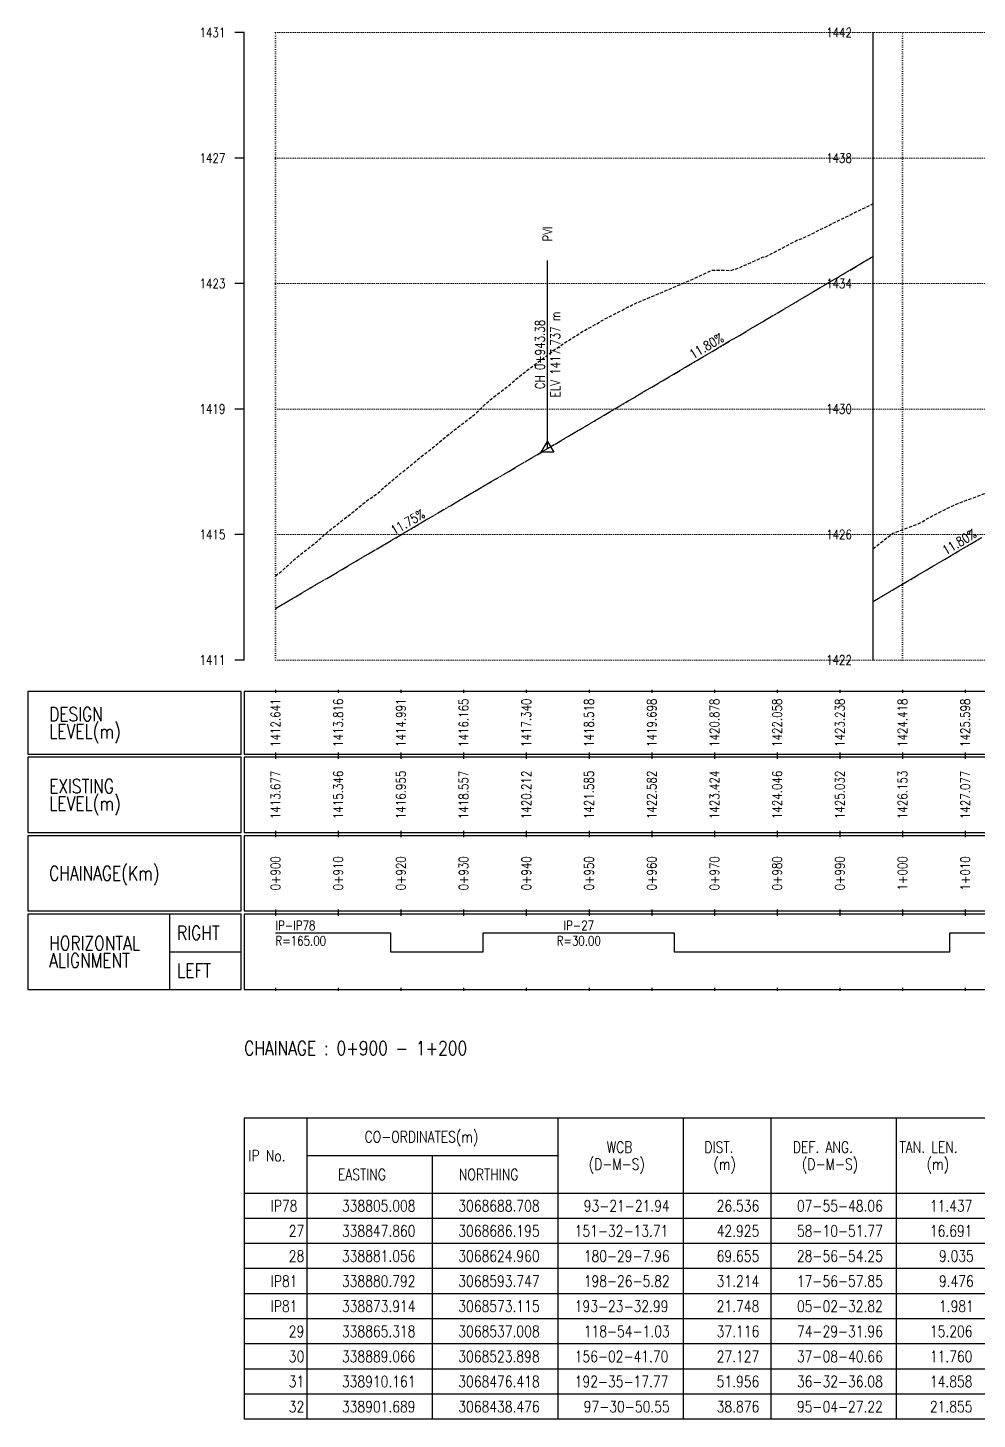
# Model space of a CAD drawing. Extents: x 337736 to 342002, y 3067251 to 3069533.
# Drawn here: x 339235.9 to 339387.3, y 3067266.7 to 3067488.5 of the extents above; entities that cross this region are included whole.
import ezdxf
from ezdxf.enums import TextEntityAlignment as Align

# ---------------------------------------------------------------- set-up
doc = ezdxf.new("R2010")
doc.units = 0
doc.header["$MEASUREMENT"] = 0
for name, pattern in [('Center', [2, 1.25, -0.25, 0.25, -0.25]), ('Dashed', [0.75, 0.5, -0.25]), ('Dot', [0.25, 0, -0.25])]:
    doc.linetypes.add(name, pattern=pattern)
for name, color, linetype, lineweight in [('Chainage Range', 7, 'Continuous', 25), ('Grids', 9, 'Dot', 13), ('Vertical Alignment', 5, 'Center', 30), ('VIP Line', 2, 'Continuous', 5)]:
    doc.layers.add(name, color=color, linetype=linetype, lineweight=lineweight)
for name, color, linetype in [('Chainage_TXT', 7, 'Continuous'), ('DesignRL_TXT', 5, 'Continuous'), ('ExistRL_TXT', 3, 'Continuous'), ('GL', 3, 'Dashed'), ('Grade Text', 7, 'Continuous'), ('HC_Data', 7, 'Continuous'), ('Horizontal Alignment', 7, 'Continuous'), ('Scale Line', 1, 'Continuous'), ('Title Box Text', 7, 'Continuous'), ('TitleBox', 7, 'Continuous'), ('VIP Mark', 7, 'Continuous')]:
    doc.layers.add(name, color=color, linetype=linetype)
doc.styles.get("Standard").update_dxf_attribs({"font": 'simplex.shx'})

msp = doc.modelspace()

# ---------------------------------------------------------------- linework, layer by layer
at = {"layer": 'GL', "flags": 128}
for points in [[(339370.7, 3067405.48), (339373.83, 3067407.93), (339375.39, 3067408.5), (339377.9, 3067409.42), (339379.14, 3067410.15), (339382.06, 3067411.69), (339384.38, 3067412.75), (339388.04, 3067414.09), (339389.81, 3067414.82), (339393.27, 3067417.04), (339394.5, 3067417.78), (339395.39, 3067418.5), (339397.42, 3067420.12), (339399.4, 3067421.08), (339399.6, 3067421.18), (339399.84, 3067421.36), (339402.01, 3067423), (339402.41, 3067423.48), (339405.91, 3067427.08), (339408.01, 3067429.01), (339410.14, 3067430.91), (339410.15, 3067430.93), (339411.97, 3067432.51), (339414.88, 3067434.99), (339415.39, 3067435.35), (339417.22, 3067436.65), (339420.69, 3067440.31), (339423.88, 3067441.78), (339426.46, 3067443.44), (339430.94, 3067445.47), (339432.45, 3067446.23), (339435.39, 3067447.6), (339437.35, 3067448.51), (339439.51, 3067449.36), (339443.32, 3067451), (339446.68, 3067452.87), (339448.5, 3067452.96), (339452.03, 3067454.31), (339454.29, 3067455.59), (339455.39, 3067455.77), (339457.03, 3067456.03), (339458.24, 3067456.05), (339459.27, 3067456.32), (339459.87, 3067456.9), (339461.25, 3067457.13), (339461.87, 3067457.33), (339463.05, 3067457.52), (339465.36, 3067457.88), (339466.07, 3067457.93), (339470.43, 3067458.52), (339471.23, 3067458.7), (339474.55, 3067459.29), (339475.39, 3067459.2), (339478.56, 3067458.87), (339479.02, 3067458.86), (339479.9, 3067458.86), (339484.21, 3067458.95), (339484.42, 3067458.93), (339486.53, 3067459.41), (339489.49, 3067460.08), (339491.61, 3067460.24), (339493.19, 3067459.9), (339494.03, 3067460.17), (339495.39, 3067460.12), (339498.85, 3067460.15), (339499.48, 3067460.29), (339502.71, 3067461.76)], [(339275.39, 3067401.12), (339276.67, 3067402.17), (339278.59, 3067403.93), (339282.04, 3067406.63), (339283.57, 3067408.02), (339284.19, 3067408.52), (339287.65, 3067411.24), (339290.21, 3067413.3), (339291.59, 3067414.2), (339292.78, 3067415.34), (339295.39, 3067417.51), (339295.66, 3067417.73), (339298.27, 3067419.84), (339299.49, 3067420.81), (339303.38, 3067423.95), (339303.76, 3067424.28), (339307.13, 3067426.84), (339308.81, 3067428.49), (339309.9, 3067429.41), (339312.59, 3067431.47), (339313.9, 3067432.62), (339315.39, 3067433.8), (339318.77, 3067436.33), (339320, 3067437.25), (339321.76, 3067438.44), (339322.12, 3067438.64), (339324.42, 3067440.14), (339326.39, 3067441.19), (339327.79, 3067442.01), (339331.65, 3067444), (339332.62, 3067444.5), (339332.88, 3067444.62), (339334.52, 3067445.28), (339335.39, 3067445.64), (339340.76, 3067447.92), (339342.57, 3067448.72), (339345.01, 3067449.86), (339348.02, 3067449.83), (339348.42, 3067449.95), (339349.37, 3067450.26), (339352.2, 3067451.5), (339353.05, 3067451.94), (339353.65, 3067452.05), (339355.39, 3067452.96), (339358.35, 3067454.52), (339358.67, 3067454.7), (339359.45, 3067454.93), (339364.65, 3067457.51), (339364.94, 3067457.65), (339365.3, 3067457.85), (339368.32, 3067459.29), (339370.28, 3067460.26), (339370.7, 3067460.48)]]:
    msp.add_lwpolyline(points, dxfattribs=at)
at = {"layer": 'Grids'}
for p, q in [((339275.39, 3067487.73), (339575.39, 3067487.73)), ((339275.39, 3067387.73), (339275.39, 3067487.73)), ((339375.39, 3067387.73), (339375.39, 3067487.73)), ((339275.39, 3067467.73), (339575.39, 3067467.73)), ((339275.39, 3067447.73), (339575.39, 3067447.73)), ((339275.39, 3067427.73), (339575.39, 3067427.73)), ((339275.39, 3067407.73), (339575.39, 3067407.73)), ((339275.39, 3067387.73), (339575.39, 3067387.73))]:
    msp.add_line(p, q, dxfattribs=at)
at = {"layer": 'HC_Data'}
for p, q in [((339280.39, 3067314.73), (339280.39, 3067302.73)), ((339320.39, 3067314.73), (339320.39, 3067302.73)), ((339340.39, 3067314.73), (339340.39, 3067302.73)), ((339354.39, 3067314.73), (339354.39, 3067302.73)), ((339374.39, 3067314.73), (339374.39, 3067302.73)), ((339320.39, 3067308.73), (339280.39, 3067308.73)), ((339300.39, 3067308.73), (339300.39, 3067302.73)), ((339270.39, 3067302.73), (339270.39, 3067266.73)), ((339280.39, 3067302.73), (339280.39, 3067266.73)), ((339300.39, 3067302.73), (339300.39, 3067266.73)), ((339320.39, 3067302.73), (339320.39, 3067266.73)), ((339340.39, 3067302.73), (339340.39, 3067266.73)), ((339354.39, 3067302.73), (339354.39, 3067266.73)), ((339374.39, 3067302.73), (339374.39, 3067266.73)), ((339502.39, 3067298.73), (339270.39, 3067298.73)), ((339502.39, 3067294.73), (339270.39, 3067294.73)), ((339502.39, 3067290.73), (339270.39, 3067290.73)), ((339502.39, 3067286.73), (339270.39, 3067286.73)), ((339502.39, 3067282.73), (339270.39, 3067282.73)), ((339502.39, 3067278.73), (339270.39, 3067278.73)), ((339502.39, 3067274.73), (339270.39, 3067274.73)), ((339502.39, 3067270.73), (339270.39, 3067270.73)), ((339502.39, 3067266.73), (339270.39, 3067266.73))]:
    msp.add_line(p, q, dxfattribs=at)
msp.add_lwpolyline([(339270.39, 3067314.73), (339270.39, 3067302.73), (339502.39, 3067302.73), (339502.39, 3067314.73), (339270.39, 3067314.73)], dxfattribs=at)
at = {"layer": 'Horizontal Alignment'}
msp.add_lwpolyline([(339275.39, 3067344.23), (339293.73, 3067344.23), (339293.73, 3067341.23), (339308.53, 3067341.23), (339308.53, 3067344.23), (339338.99, 3067344.23), (339338.99, 3067341.23), (339382.92, 3067341.23), (339382.92, 3067344.23), (339400.6, 3067344.23)], dxfattribs=at)
at = {"layer": 'Scale Line'}
for p, q in [((339270.39, 3067487.73), (339268.89, 3067487.73)), ((339270.39, 3067387.73), (339270.39, 3067487.73)), ((339370.7, 3067387.73), (339370.7, 3067487.73)), ((339270.39, 3067467.73), (339268.89, 3067467.73)), ((339270.39, 3067447.73), (339268.89, 3067447.73)), ((339270.39, 3067427.73), (339268.89, 3067427.73)), ((339270.39, 3067407.73), (339268.89, 3067407.73)), ((339270.39, 3067387.73), (339268.89, 3067387.73))]:
    msp.add_line(p, q, dxfattribs=at)
at = {"layer": 'TitleBox'}
for p, q in [((339275.39, 3067382.98), (339275.39, 3067382.48)), ((339285.39, 3067382.98), (339285.39, 3067382.48)), ((339295.39, 3067382.98), (339295.39, 3067382.48)), ((339305.39, 3067382.98), (339305.39, 3067382.48)), ((339315.39, 3067382.98), (339315.39, 3067382.48)), ((339325.39, 3067382.98), (339325.39, 3067382.48)), ((339335.39, 3067382.98), (339335.39, 3067382.48)), ((339345.39, 3067382.98), (339345.39, 3067382.48)), ((339355.39, 3067382.98), (339355.39, 3067382.48)), ((339365.39, 3067382.98), (339365.39, 3067382.48)), ((339375.39, 3067382.98), (339375.39, 3067382.48)), ((339385.39, 3067382.98), (339385.39, 3067382.48)), ((339275.39, 3067372.98), (339275.39, 3067372.48)), ((339275.39, 3067372.48), (339275.39, 3067371.98)), ((339285.39, 3067372.98), (339285.39, 3067372.48)), ((339285.39, 3067372.48), (339285.39, 3067371.98)), ((339295.39, 3067372.98), (339295.39, 3067372.48)), ((339295.39, 3067372.48), (339295.39, 3067371.98)), ((339305.39, 3067372.98), (339305.39, 3067372.48)), ((339305.39, 3067372.48), (339305.39, 3067371.98)), ((339315.39, 3067372.98), (339315.39, 3067372.48)), ((339315.39, 3067372.48), (339315.39, 3067371.98)), ((339325.39, 3067372.98), (339325.39, 3067372.48)), ((339325.39, 3067372.48), (339325.39, 3067371.98)), ((339335.39, 3067372.98), (339335.39, 3067372.48)), ((339335.39, 3067372.48), (339335.39, 3067371.98)), ((339345.39, 3067372.98), (339345.39, 3067372.48)), ((339345.39, 3067372.48), (339345.39, 3067371.98)), ((339355.39, 3067372.98), (339355.39, 3067372.48)), ((339355.39, 3067372.48), (339355.39, 3067371.98)), ((339365.39, 3067372.98), (339365.39, 3067372.48)), ((339365.39, 3067372.48), (339365.39, 3067371.98)), ((339375.39, 3067372.98), (339375.39, 3067372.48)), ((339375.39, 3067372.48), (339375.39, 3067371.98)), ((339385.39, 3067372.98), (339385.39, 3067372.48)), ((339385.39, 3067372.48), (339385.39, 3067371.98)), ((339275.39, 3067360.48), (339275.39, 3067359.98)), ((339275.39, 3067359.98), (339275.39, 3067359.48)), ((339285.39, 3067360.48), (339285.39, 3067359.98)), ((339285.39, 3067359.98), (339285.39, 3067359.48)), ((339295.39, 3067360.48), (339295.39, 3067359.98)), ((339295.39, 3067359.98), (339295.39, 3067359.48)), ((339305.39, 3067360.48), (339305.39, 3067359.98)), ((339305.39, 3067359.98), (339305.39, 3067359.48)), ((339315.39, 3067360.48), (339315.39, 3067359.98)), ((339315.39, 3067359.98), (339315.39, 3067359.48)), ((339325.39, 3067360.48), (339325.39, 3067359.98)), ((339325.39, 3067359.98), (339325.39, 3067359.48)), ((339335.39, 3067360.48), (339335.39, 3067359.98)), ((339335.39, 3067359.98), (339335.39, 3067359.48)), ((339345.39, 3067360.48), (339345.39, 3067359.98)), ((339345.39, 3067359.98), (339345.39, 3067359.48)), ((339355.39, 3067360.48), (339355.39, 3067359.98)), ((339355.39, 3067359.98), (339355.39, 3067359.48)), ((339365.39, 3067360.48), (339365.39, 3067359.98)), ((339365.39, 3067359.98), (339365.39, 3067359.48)), ((339375.39, 3067360.48), (339375.39, 3067359.98)), ((339375.39, 3067359.98), (339375.39, 3067359.48)), ((339385.39, 3067360.48), (339385.39, 3067359.98)), ((339385.39, 3067359.98), (339385.39, 3067359.48)), ((339258.56, 3067335.23), (339258.56, 3067347.23)), ((339275.39, 3067347.98), (339275.39, 3067347.48)), ((339275.39, 3067347.48), (339275.39, 3067346.98)), ((339285.39, 3067347.98), (339285.39, 3067347.48)), ((339285.39, 3067347.48), (339285.39, 3067346.98)), ((339295.39, 3067347.98), (339295.39, 3067347.48)), ((339295.39, 3067347.48), (339295.39, 3067346.98)), ((339305.39, 3067347.98), (339305.39, 3067347.48)), ((339305.39, 3067347.48), (339305.39, 3067346.98)), ((339315.39, 3067347.98), (339315.39, 3067347.48)), ((339315.39, 3067347.48), (339315.39, 3067346.98)), ((339325.39, 3067347.98), (339325.39, 3067347.48)), ((339325.39, 3067347.48), (339325.39, 3067346.98)), ((339335.39, 3067347.98), (339335.39, 3067347.48)), ((339335.39, 3067347.48), (339335.39, 3067346.98)), ((339345.39, 3067347.98), (339345.39, 3067347.48)), ((339345.39, 3067347.48), (339345.39, 3067346.98)), ((339355.39, 3067347.98), (339355.39, 3067347.48)), ((339355.39, 3067347.48), (339355.39, 3067346.98)), ((339365.39, 3067347.98), (339365.39, 3067347.48)), ((339365.39, 3067347.48), (339365.39, 3067346.98)), ((339375.39, 3067347.98), (339375.39, 3067347.48)), ((339375.39, 3067347.48), (339375.39, 3067346.98)), ((339385.39, 3067347.98), (339385.39, 3067347.48)), ((339385.39, 3067347.48), (339385.39, 3067346.98)), ((339258.56, 3067341.23), (339269.89, 3067341.23)), ((339275.39, 3067335.48), (339275.39, 3067334.98)), ((339285.39, 3067335.48), (339285.39, 3067334.98)), ((339295.39, 3067335.48), (339295.39, 3067334.98)), ((339305.39, 3067335.48), (339305.39, 3067334.98)), ((339315.39, 3067335.48), (339315.39, 3067334.98)), ((339325.39, 3067335.48), (339325.39, 3067334.98)), ((339335.39, 3067335.48), (339335.39, 3067334.98)), ((339345.39, 3067335.48), (339345.39, 3067334.98)), ((339355.39, 3067335.48), (339355.39, 3067334.98)), ((339365.39, 3067335.48), (339365.39, 3067334.98)), ((339375.39, 3067335.48), (339375.39, 3067334.98)), ((339385.39, 3067335.48), (339385.39, 3067334.98))]:
    msp.add_line(p, q, dxfattribs=at)
for points in [[(339269.89, 3067382.73), (339235.89, 3067382.73), (339235.89, 3067372.73), (339269.89, 3067372.73)], [(339270.39, 3067372.73), (339580.39, 3067372.73), (339580.39, 3067382.73), (339270.39, 3067382.73)], [(339269.89, 3067372.23), (339235.89, 3067372.23), (339235.89, 3067360.23), (339269.89, 3067360.23)], [(339270.39, 3067360.23), (339580.39, 3067360.23), (339580.39, 3067372.23), (339270.39, 3067372.23)], [(339269.89, 3067359.73), (339235.89, 3067359.73), (339235.89, 3067347.73), (339269.89, 3067347.73)], [(339270.39, 3067347.73), (339580.39, 3067347.73), (339580.39, 3067359.73), (339270.39, 3067359.73)], [(339269.89, 3067347.23), (339235.89, 3067347.23), (339235.89, 3067335.23), (339269.89, 3067335.23)], [(339270.39, 3067335.23), (339580.39, 3067335.23), (339580.39, 3067347.23), (339270.39, 3067347.23)]]:
    msp.add_lwpolyline(points, close=True, dxfattribs=at)
at = {"layer": 'Vertical Alignment'}
for points in [[(339275.39, 3067395.94), (339276.67, 3067396.69), (339278.59, 3067397.82), (339282.04, 3067399.85), (339283.57, 3067400.74), (339284.19, 3067401.11), (339287.65, 3067403.14), (339290.21, 3067404.64), (339291.59, 3067405.45), (339292.78, 3067406.15), (339295.39, 3067407.69), (339295.66, 3067407.85), (339298.27, 3067409.38), (339299.49, 3067410.1), (339303.38, 3067412.38), (339303.76, 3067412.6), (339307.13, 3067414.58), (339308.81, 3067415.57), (339309.9, 3067416.21), (339312.59, 3067417.79), (339313.9, 3067418.56), (339315.39, 3067419.44), (339318.77, 3067421.42), (339318.77, 3067421.42), (339318.77, 3067421.42), (339318.77, 3067421.42), (339320, 3067422.15), (339321.76, 3067423.18), (339322.12, 3067423.4), (339324.42, 3067424.75), (339326.39, 3067425.91), (339327.79, 3067426.74), (339331.65, 3067429.02), (339332.62, 3067429.59), (339332.88, 3067429.74), (339334.52, 3067430.71), (339335.39, 3067431.23), (339340.76, 3067434.39), (339342.57, 3067435.46), (339345.01, 3067436.9), (339348.02, 3067438.68), (339348.42, 3067438.91), (339349.37, 3067439.47), (339352.2, 3067441.14), (339353.05, 3067441.64), (339353.65, 3067441.99), (339355.39, 3067443.02), (339358.35, 3067444.77), (339358.67, 3067444.96), (339359.45, 3067445.42), (339364.65, 3067448.49), (339364.94, 3067448.66), (339365.3, 3067448.87), (339368.32, 3067450.65), (339370.28, 3067451.81), (339370.7, 3067452.05)], [(339370.7, 3067397.05), (339373.83, 3067398.9), (339375.39, 3067399.82), (339377.9, 3067401.3), (339379.14, 3067402.04), (339382.06, 3067403.75), (339384.38, 3067405.12), (339388.04, 3067407.28)]]:
    msp.add_lwpolyline(points, dxfattribs=at)
at = {"layer": 'VIP Line'}
for points in [[(339275.39, 3067395.94), (339276.67, 3067396.69), (339278.59, 3067397.82), (339282.04, 3067399.85), (339283.57, 3067400.74), (339284.19, 3067401.11), (339287.65, 3067403.14), (339290.21, 3067404.64), (339291.59, 3067405.45), (339292.78, 3067406.15), (339295.39, 3067407.69), (339295.66, 3067407.85), (339298.27, 3067409.38), (339299.49, 3067410.1), (339303.38, 3067412.38), (339303.76, 3067412.6), (339307.13, 3067414.58), (339308.81, 3067415.57), (339309.9, 3067416.21), (339312.59, 3067417.79), (339313.9, 3067418.56), (339315.39, 3067419.44), (339318.77, 3067421.42), (339320, 3067422.15), (339321.76, 3067423.18), (339322.12, 3067423.4), (339324.42, 3067424.75), (339326.39, 3067425.91), (339327.79, 3067426.74), (339331.65, 3067429.02), (339332.62, 3067429.59), (339332.88, 3067429.74), (339334.52, 3067430.71), (339335.39, 3067431.23), (339340.76, 3067434.39), (339342.57, 3067435.46), (339345.01, 3067436.9), (339348.02, 3067438.68), (339348.42, 3067438.91), (339349.37, 3067439.47), (339352.2, 3067441.14), (339353.05, 3067441.64), (339353.65, 3067441.99), (339355.39, 3067443.02), (339358.35, 3067444.77), (339358.67, 3067444.96), (339359.45, 3067445.42), (339364.65, 3067448.49), (339364.94, 3067448.66), (339365.3, 3067448.87), (339368.32, 3067450.65), (339370.28, 3067451.81), (339370.7, 3067452.05)], [(339370.7, 3067397.05), (339373.83, 3067398.9), (339375.39, 3067399.82), (339377.9, 3067401.3), (339379.14, 3067402.04), (339382.06, 3067403.75), (339384.38, 3067405.12), (339388.04, 3067407.28)]]:
    msp.add_lwpolyline(points, dxfattribs=at)
at = {"layer": 'VIP Mark'}
msp.add_line((339318.77, 3067421.42), (339318.77, 3067451.42), dxfattribs=at)
msp.add_lwpolyline([(339317.77, 3067420.84), (339318.77, 3067422.58), (339319.77, 3067420.84), (339317.77, 3067420.84)], dxfattribs=at)

# ---------------------------------------------------------------- texts
at = {"width": 0.8}
for s, p in [('1431', (339267.39, 3067487.73)), ('1427', (339267.39, 3067467.73)), ('1423', (339267.39, 3067447.73)), ('1419', (339267.39, 3067427.73)), ('1415', (339267.39, 3067407.73)), ('1411', (339267.39, 3067387.73))]:
    msp.add_text(s, height=1.5, dxfattribs=at).set_placement(p, align=Align.MIDDLE_RIGHT)
for s, p in [('1442', (339363.2, 3067486.98)), ('1438', (339363.2, 3067466.98)), ('1434', (339363.2, 3067446.98)), ('1430', (339363.2, 3067426.98)), ('1426', (339363.2, 3067406.98)), ('1422', (339363.2, 3067386.98))]:
    msp.add_text(s, height=1.5, dxfattribs=at).set_placement(p)
at = {"layer": 'Chainage Range', "width": 0.8}
msp.add_text('CHAINAGE : 0+900 - 1+200', height=2.25, dxfattribs=at).set_placement((339270.39, 3067324.73))
at = {"layer": 'Chainage_TXT', "width": 0.8}
for s, p in [('0+900', (339275.39, 3067353.73)), ('0+910', (339285.39, 3067353.73)), ('0+920', (339295.39, 3067353.73)), ('0+930', (339305.39, 3067353.73)), ('0+940', (339315.39, 3067353.73)), ('0+950', (339325.39, 3067353.73)), ('0+960', (339335.39, 3067353.73)), ('0+970', (339345.39, 3067353.73)), ('0+980', (339355.39, 3067353.73)), ('0+990', (339365.39, 3067353.73)), ('1+000', (339375.39, 3067353.73)), ('1+010', (339385.39, 3067353.73))]:
    msp.add_text(s, height=1.5, rotation=90, dxfattribs=at).set_placement(p, align=Align.MIDDLE_CENTER)
at = {"layer": 'DesignRL_TXT', "width": 0.8}
for s, p in [('1413.816', (339285.39, 3067377.73)), ('1416.165', (339305.39, 3067377.73)), ('1417.340', (339315.39, 3067377.73)), ('1418.518', (339325.39, 3067377.73)), ('1419.698', (339335.39, 3067377.73)), ('1420.878', (339345.39, 3067377.73)), ('1422.058', (339355.39, 3067377.73)), ('1423.238', (339365.39, 3067377.73)), ('1424.418', (339375.39, 3067377.73)), ('1425.598', (339385.39, 3067377.73)), ('1412.641', (339275.39, 3067377.73)), ('1414.991', (339295.39, 3067377.73))]:
    msp.add_text(s, height=1.5, rotation=90, dxfattribs=at).set_placement(p, align=Align.MIDDLE_CENTER)
at = {"layer": 'ExistRL_TXT', "width": 0.8}
for s, p in [('1413.677', (339275.39, 3067366.23)), ('1415.346', (339285.39, 3067366.23)), ('1416.955', (339295.39, 3067366.23)), ('1418.557', (339305.39, 3067366.23)), ('1420.212', (339315.39, 3067366.23)), ('1421.585', (339325.39, 3067366.23)), ('1422.582', (339335.39, 3067366.23)), ('1423.424', (339345.39, 3067366.23)), ('1424.046', (339355.39, 3067366.23)), ('1425.032', (339365.39, 3067366.23)), ('1426.153', (339375.39, 3067366.23)), ('1427.077', (339385.39, 3067366.23))]:
    msp.add_text(s, height=1.5, rotation=90, dxfattribs=at).set_placement(p, align=Align.MIDDLE_CENTER)
at = {"layer": 'Grade Text', "width": 0.8}
for s, rotation, p in [('11.80%', 30.5382, (339344.73, 3067436.74)), ('11.75%', 30.429, (339297.08, 3067408.68)), ('11.80%', 30.5382, (339385.05, 3067405.52))]:
    msp.add_text(s, height=1.5, rotation=rotation, dxfattribs=at).set_placement(p, align=Align.BOTTOM_CENTER)
at = {"layer": 'HC_Data', "width": 0.8}
for s, p in [('CO-ORDINATES(m)', (339289.59, 3067310.83)), ('WCB', (339328.23, 3067309.18)), ('DIST.', (339343.79, 3067309.18)), ('DEF. ANG.', (339357.91, 3067309.18)), ('TAN. LEN.', (339374.91, 3067309.18)), ('IP No.', (339271.07, 3067307.83)), ('(D-M-S)', (339325.35, 3067306.48)), ('(m)', (339345.23, 3067306.48)), ('(D-M-S)', (339359.35, 3067306.48)), ('(m)', (339379.23, 3067306.48)), ('EASTING', (339285.35, 3067304.83)), ('NORTHING', (339304.63, 3067304.83)), ('IP78', (339274.63, 3067299.83)), ('338805.008', (339285.99, 3067299.83)), ('3068688.708', (339304.55, 3067299.83)), ('93-21-21.94', (339324.55, 3067299.83)), ('26.536', (339345.75, 3067299.83)), ('07-55-48.06', (339358.55, 3067299.83)), ('11.437', (339379.75, 3067299.83)), ('27', (339277.51, 3067295.83)), ('338847.860', (339285.99, 3067295.83)), ('3068686.195', (339304.55, 3067295.83)), ('151-32-13.71', (339323.11, 3067295.83)), ('42.925', (339345.75, 3067295.83)), ('58-10-51.77', (339358.55, 3067295.83)), ('16.691', (339379.75, 3067295.83)), ('28', (339277.51, 3067291.83)), ('338881.056', (339285.99, 3067291.83)), ('3068624.960', (339304.55, 3067291.83)), ('180-29-7.96', (339324.55, 3067291.83)), ('69.655', (339345.75, 3067291.83)), ('28-56-54.25', (339358.55, 3067291.83)), ('9.035', (339381.19, 3067291.83)), ('IP81', (339274.63, 3067287.83)), ('338880.792', (339285.99, 3067287.83)), ('3068593.747', (339304.55, 3067287.83)), ('198-26-5.82', (339324.55, 3067287.83)), ('31.214', (339345.75, 3067287.83)), ('17-56-57.85', (339358.55, 3067287.83)), ('9.476', (339381.19, 3067287.83)), ('IP81', (339274.63, 3067283.83)), ('338873.914', (339285.99, 3067283.83)), ('3068573.115', (339304.55, 3067283.83)), ('193-23-32.99', (339323.11, 3067283.83)), ('21.748', (339345.75, 3067283.83)), ('05-02-32.82', (339358.55, 3067283.83)), ('1.981', (339381.19, 3067283.83)), ('29', (339277.51, 3067279.83)), ('338865.318', (339285.99, 3067279.83)), ('3068537.008', (339304.55, 3067279.83)), ('118-54-1.03', (339324.55, 3067279.83)), ('37.116', (339345.75, 3067279.83)), ('74-29-31.96', (339358.55, 3067279.83)), ('15.206', (339379.75, 3067279.83)), ('30', (339277.51, 3067275.83)), ('338889.066', (339285.99, 3067275.83)), ('3068523.898', (339304.55, 3067275.83)), ('156-02-41.70', (339323.11, 3067275.83)), ('27.127', (339345.75, 3067275.83)), ('37-08-40.66', (339358.55, 3067275.83)), ('11.760', (339379.75, 3067275.83)), ('31', (339277.51, 3067271.83)), ('338910.161', (339285.99, 3067271.83)), ('3068476.418', (339304.55, 3067271.83)), ('192-35-17.77', (339323.11, 3067271.83)), ('51.956', (339345.75, 3067271.83)), ('36-32-36.08', (339358.55, 3067271.83)), ('14.858', (339379.75, 3067271.83)), ('32', (339277.51, 3067267.83)), ('338901.689', (339285.99, 3067267.83)), ('3068438.476', (339304.55, 3067267.83)), ('97-30-50.55', (339324.55, 3067267.83)), ('38.876', (339345.75, 3067267.83)), ('95-04-27.22', (339358.55, 3067267.83)), ('21.855', (339379.75, 3067267.83))]:
    msp.add_text(s, height=1.8, dxfattribs=at).set_placement(p)
at = {"layer": 'Horizontal Alignment', "width": 0.8}
msp.add_text('IP-IP78', height=1.5, dxfattribs=at).set_placement((339275.39, 3067344.23), align=Align.BOTTOM_LEFT)
msp.add_text('IP-27', height=1.5, dxfattribs=at).set_placement((339323.76, 3067344.23), align=Align.BOTTOM_CENTER)
msp.add_text('R=165.00', height=1.5, dxfattribs=at).set_placement((339275.39, 3067343.73), align=Align.TOP_LEFT)
msp.add_text('R=30.00', height=1.5, dxfattribs=at).set_placement((339323.76, 3067343.73), align=Align.TOP_CENTER)
at = {"layer": 'Title Box Text', "width": 0.8}
for s, p in [('DESIGN', (339239.29, 3067377.98)), ('LEVEL(m)', (339239.29, 3067375.23)), ('EXISTING', (339239.29, 3067366.48)), ('LEVEL(m)', (339239.29, 3067363.73)), ('CHAINAGE(Km)', (339239.29, 3067352.61)), ('HORIZONTAL', (339239.29, 3067341.48)), ('RIGHT', (339259.69, 3067343.11)), ('ALIGNMENT', (339239.29, 3067338.73)), ('LEFT', (339259.69, 3067337.11))]:
    msp.add_text(s, height=2.25, dxfattribs=at).set_placement(p)
at = {"layer": 'VIP Mark', "width": 0.8}
msp.add_text('PVI', height=1.5, rotation=90, dxfattribs=at).set_placement((339318.77, 3067454.42), align=Align.MIDDLE_LEFT)
msp.add_text('CH 0+943.38', height=1.5, rotation=90, dxfattribs=at).set_placement((339318.77, 3067436.42), align=Align.BOTTOM_CENTER)
msp.add_text('ELV 1417.737 m', height=1.5, rotation=90, dxfattribs=at).set_placement((339319.27, 3067436.42), align=Align.TOP_CENTER)

doc.saveas('drawing.dxf')
